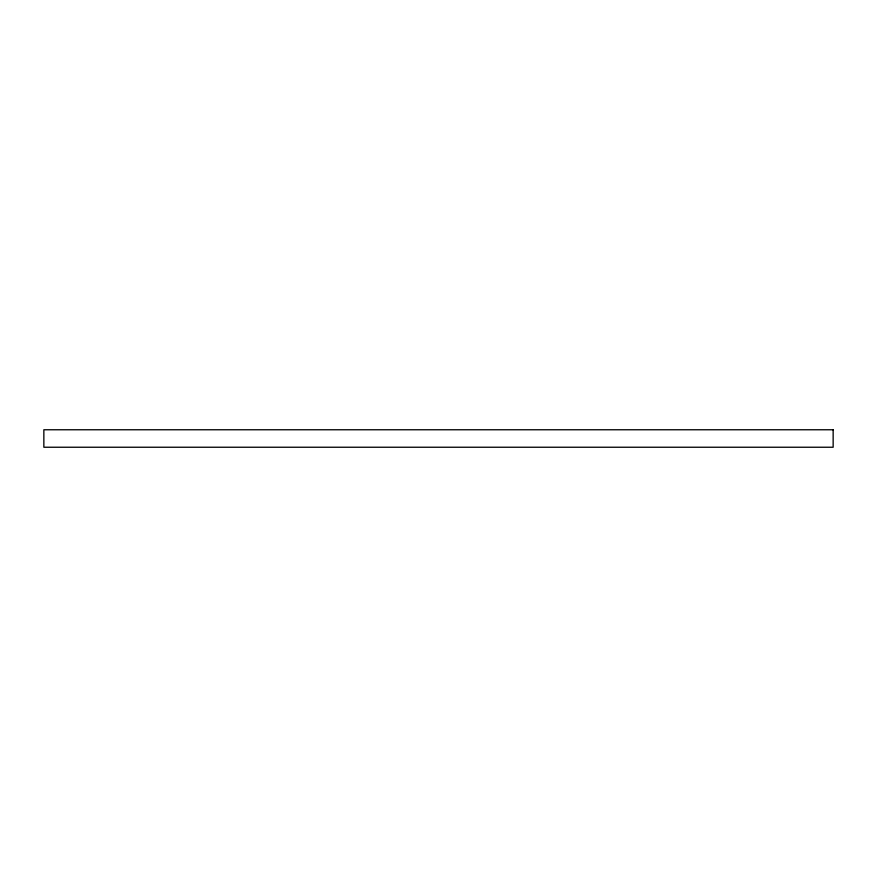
<?xml version="1.0" encoding="UTF-8"?>
<svg xmlns="http://www.w3.org/2000/svg" width="877" height="877" viewBox="0 0 877 877"><rect width="100%" height="100%" fill="white"/><g stroke="black" fill="none" stroke-linecap="round" stroke-linejoin="round"><path stroke-width="1.32" d="M833.15 429.763L43.85 429.763L43.85 447.237L833.15 447.237L833.15 429.763"/></g></svg>
